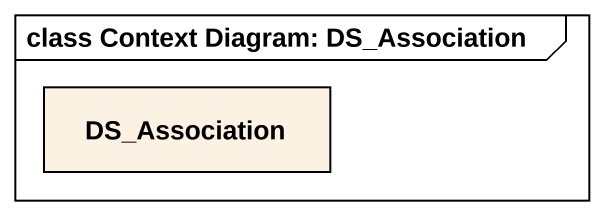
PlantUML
@startuml
mainframe class Context Diagram: DS_Association
hide circle
hide empty members
class DS_Association
@enduml
